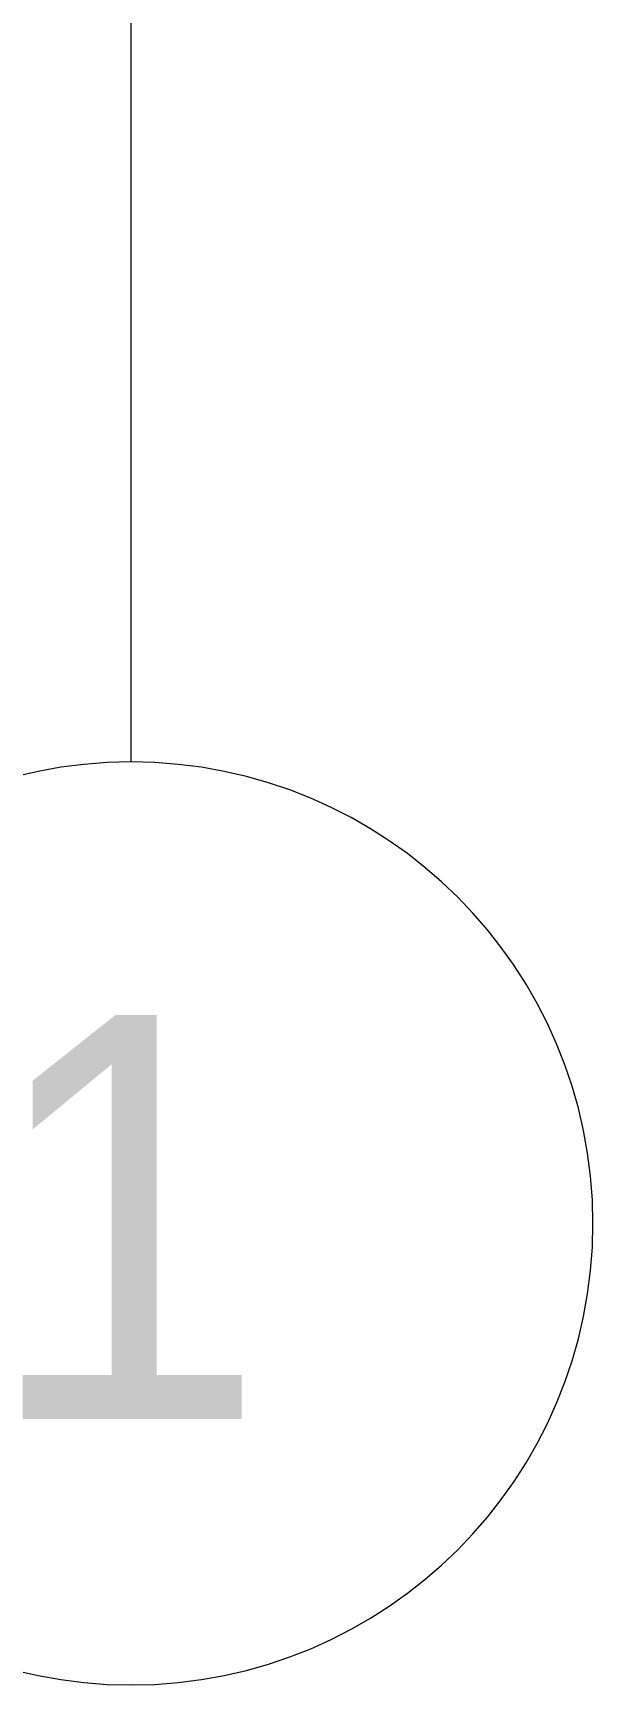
# Model space of a CAD drawing. Header units: millimetres. Extents: x -4029 to 232974, y -8553 to 104777.
# Drawn here: x 70772 to 73196, y -8553 to -1394 of the extents above; entities that cross this region are included whole.
import ezdxf

# ---------------------------------------------------------------- set-up
doc = ezdxf.new("R2010")
doc.units = ezdxf.units.MM
doc.layers.add('Оси', color=7, linetype='Continuous', lineweight=9)
doc.layers.add('Оси-1', color=7, linetype='Continuous', lineweight=20)
doc.styles.add('Arial_1', font='arial.ttf', dxfattribs={"width": 0.9, "height": 1750})

# ---------------------------------------------------------------- blocks, each defined once
blk = doc.blocks.new('Ось сетки - D8-29747960-1_2_1_птичка')
at = {"layer": 'Оси-1'}
for start, end in [(360, 180), (180, 360)]:
    blk.add_arc((0, 0), 4, start, end, dxfattribs=at)

msp = doc.modelspace()

# ---------------------------------------------------------------- linework, layer by layer
at = {"layer": 'Оси'}
msp.add_line((71196.4063, -4552.8332), (71196.4063, 5388.1834), dxfattribs=at)

# ---------------------------------------------------------------- block references
at = {"layer": 'Оси-1', "xscale": 499.9999999999995, "yscale": 499.9999999999995, "zscale": 499.9999999999995}
msp.add_blockref('Ось сетки - D8-29747960-1_2_1_птичка', (71196.4063, -6552.8332), dxfattribs=at)

# ---------------------------------------------------------------- texts
at = {"layer": 'Оси', "insert": (70558.8263, -5649.6), "char_height": 1750, "width": 1515.189375, "attachment_point": 1, "style": 'Arial_1'}
msp.add_mtext('\\fArial|b0|i0|c204|p34|;\\W.9;1', dxfattribs=at)

doc.saveas('drawing.dxf')
